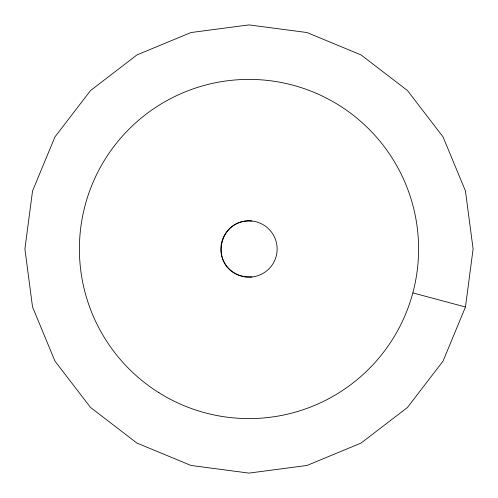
<?xml version="1.0" encoding="UTF-8"?>
<svg xmlns="http://www.w3.org/2000/svg" width="498" height="498" viewBox="0 0 498 498"><rect width="100%" height="100%" fill="white"/><g stroke="black" fill="none" stroke-linecap="round" stroke-linejoin="round"><path stroke-width="0.75" d="M465.462 306.998L473.1 249L465.462 191.002L443.077 136.95L407.464 90.536L361.05 54.923L306.998 32.538L249 24.9L191.002 32.538L136.95 54.923L90.536 90.536L54.923 136.95L32.538 191.002L24.9 249L32.538 306.998L54.923 361.05L90.536 407.464L136.95 443.077L191.002 465.462L249 473.1L306.998 465.462L361.05 443.077L407.464 407.464L443.077 361.05L465.462 306.998L412.966 292.936M251.938 221.019C217.396 217.738 208.481 268.957 243.186 276.371M251.938 276.981L244.599 276.788M234.931 273.365A28.137 28.137 0 0 0 277.137 249A28.137 28.137 0 0 0 234.931 224.635A28.137 28.137 0 0 0 234.931 273.365M158.918 392.698A169.6 169.6 0 0 0 418.488 255.163A169.6 169.6 0 0 0 169.594 99.139A169.6 169.6 0 0 0 158.918 392.698"/></g></svg>
